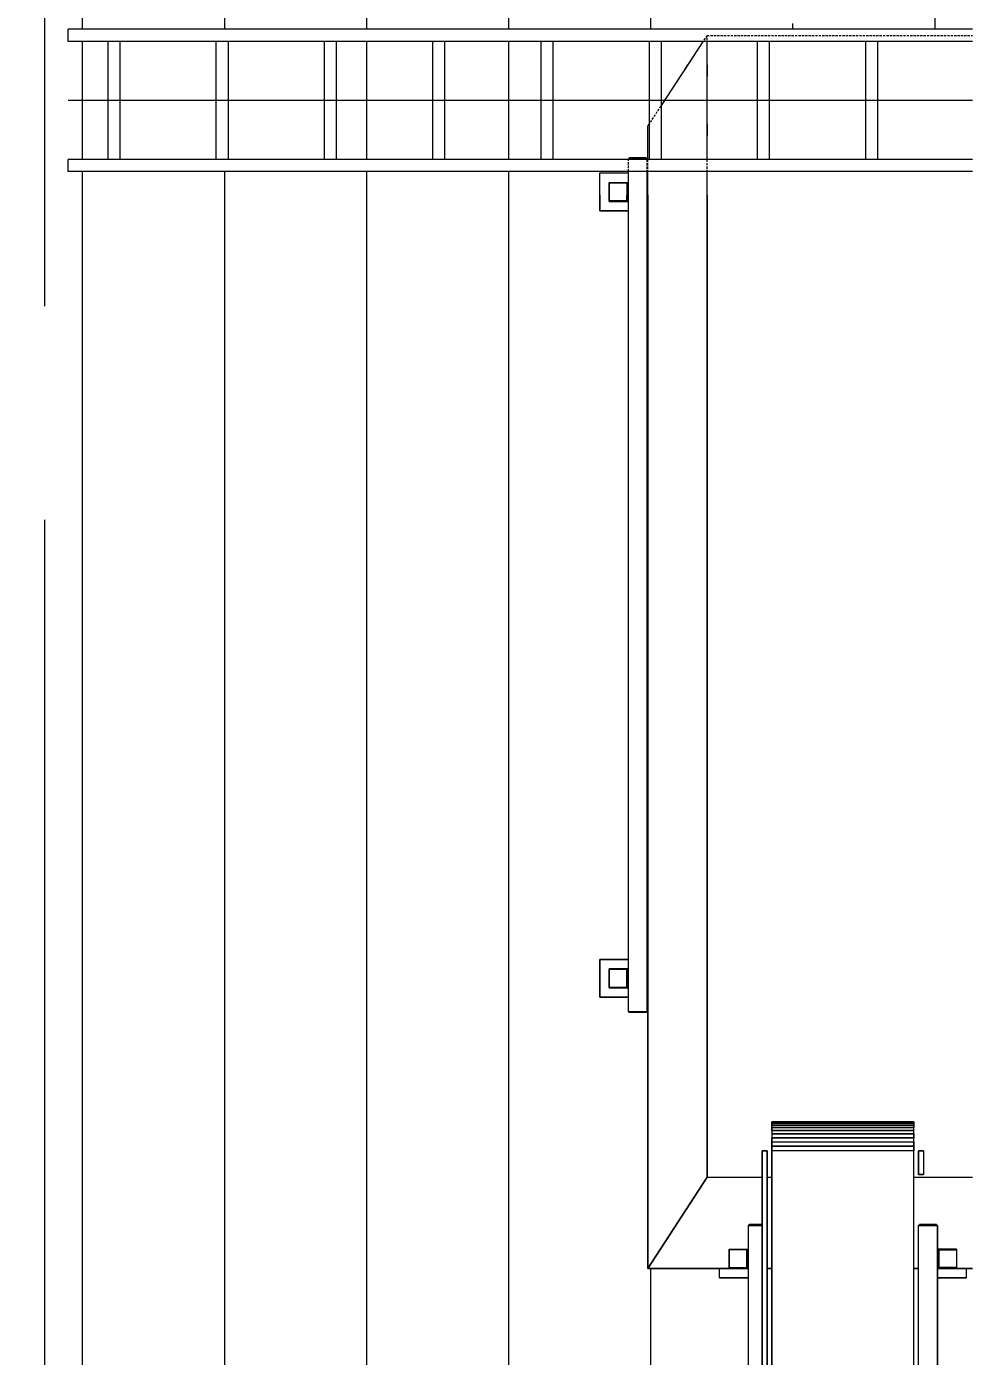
# Model space of a CAD drawing. Header units: centimetres. Extents: x -13617 to -9515, y -261 to 6553.
# Drawn here: x -11175.2 to -10975.5, y 2601.6 to 2882.4 of the extents above; entities that cross this region are included whole.
import ezdxf

# ---------------------------------------------------------------- set-up
doc = ezdxf.new("R2010")
doc.units = ezdxf.units.CM
doc.linetypes.add('Hidden', pattern=[0.714375, 0.47625, -0.238125])
for name, color, linetype, lineweight in [('A-CLNG-PATT', 7, 'Continuous', 9), ('A-DETL-HDLN', 7, 'Hidden', 9), ('E-CABL-TRAY', 7, 'Continuous', 9), ('E-CABL-TRAY-CNTR', 7, 'Continuous', 9), ('E-LITE-EQPM-IDEN', 7, 'Continuous', 18), ('I-WALL', 7, 'Continuous', 9)]:
    doc.layers.add(name, color=color, linetype=linetype, lineweight=lineweight)
doc.layers.add('G-IMPT', color=7, linetype='Continuous', lineweight=9, true_color=0x4c2600)
doc.styles.add('Arial_2', font='arial.ttf', dxfattribs={"width": 0.8, "height": 30})

# ---------------------------------------------------------------- blocks, each defined once
blk = doc.blocks.new('PQ_RVR_ARQ-01_ZZ_ZZ_MO_T_A_rvt-1-Planta patio maniobras')
at = {"layer": 'A-CLNG-PATT', "lineweight": 18, "true_color": 0xd4d4d4}
h = blk.add_hatch(dxfattribs=at)
h.set_pattern_fill('FP_3', color=254, style=0, pattern_type=2)
h.set_pattern_definition([(90, (-11553.432, 3523.523), (-30, 2e-15), [])])
h.paths.add_polyline_path([(-11171.49, 2368.52), (-11022.9, 2369.06), (-11022.9, 2618.22), (-11028.91, 2618.22), (-11028.91, 2620.14), (-11044.09, 2620.14), (-11044.09, 2679.44), (-11044.21, 2679.44), (-11044.21, 2674.44), (-11044.41, 2674.44), (-11044.41, 2674.24), (-11048.02, 2674.24), (-11048.02, 2674.44), (-11048.22, 2674.44), (-11048.26, 2677.44), (-11054.22, 2677.44), (-11054.22, 2685.44), (-11048.22, 2685.44), (-11048.22, 2843.52), (-11054.22, 2843.52), (-11054.22, 2851.52), (-11048.22, 2851.52), (-11048.22, 2851.86), (-11166.49, 2851.86), (-11166.49, 2854.4), (-11158.11, 2854.4), (-11158.11, 2879.32), (-11166.49, 2879.32), (-11166.49, 2881.86), (-10975.53, 2881.86), (-10975.53, 2934.13), (-10979.86, 2934.13), (-10979.86, 2935.99), (-10983.86, 2935.99), (-10983.86, 2883.61), (-10987.86, 2883.61), (-10987.86, 2935.99), (-10988.86, 2935.99), (-10988.86, 2883.01), (-11018.88, 2883.07), (-11018.88, 2935.99), (-11019.88, 2935.99), (-11019.88, 2883.61), (-11023.88, 2883.61), (-11023.88, 2935.99), (-11027.88, 2935.99), (-11027.88, 2934.13), (-11035.89, 2934.13), (-11035.89, 2942.13), (-11033.88, 2942.13), (-11033.88, 2991.16), (-11051.89, 2991.16), (-11051.89, 3031.17), (-11033.88, 3031.17), (-11033.88, 3080.2), (-11035.89, 3080.2), (-11035.89, 3088.2), (-11027.88, 3088.2), (-11027.88, 3086.34), (-11023.88, 3086.34), (-11023.88, 3138.72), (-11019.88, 3138.72), (-11019.88, 3086.34), (-11018.88, 3086.34), (-11018.88, 3139.32), (-10988.86, 3139.26), (-10988.86, 3086.34), (-10987.86, 3086.34), (-10987.86, 3138.72), (-10983.86, 3138.72), (-10983.86, 3086.34), (-10979.86, 3086.34), (-10979.86, 3088.2), (-10975.53, 3088.2), (-10975.53, 3728.02), (-10979.33, 3728.02), (-10979.33, 3805.3), (-10975.53, 3805.3), (-10975.53, 4597.73), (-10976.98, 4599.85), (-10978.69, 4604.35), (-10979.28, 4609.14), (-10978.69, 4613.93), (-10976.98, 4618.43), (-10975.53, 4620.55), (-10975.53, 4830.32), (-11171.49, 4829.58), (-11171.49, 2565.92), (-11037.55, 2565.92), (-11037.55, 2515.9), (-11171.49, 2515.9), (-11171.49, 2399.56)])
h.paths.add_polyline_path([(-11018.9, 2369.07), (-11017.9, 2369.08), (-11017.9, 2620.14), (-11018.9, 2620.14), (-11018.9, 2423.81)])
h.paths.add_polyline_path([(-10987.89, 2369.19), (-10986.89, 2369.19), (-10986.89, 2620.14), (-10987.89, 2620.14), (-10987.89, 2423.81)])
h.paths.add_polyline_path([(-10982.89, 2369.21), (-10975.53, 2369.23), (-10975.53, 2620.14), (-10976.88, 2620.14), (-10976.88, 2618.22), (-10982.89, 2618.22), (-10982.89, 2423.81)])
h.paths.add_polyline_path([(-11044.21, 2683.44), (-11044.09, 2683.44), (-11044.09, 2845.52), (-11044.21, 2845.52), (-11044.21, 2699.86)])
h.paths.add_polyline_path([(-11044.21, 2849.52), (-11044.09, 2849.52), (-11044.09, 2851.86), (-11044.21, 2851.86)])
h.paths.add_polyline_path([(-11132.71, 2854.4), (-11112.39, 2854.4), (-11112.39, 2879.32), (-11132.71, 2879.32)])
h.paths.add_polyline_path([(-11135.25, 2854.4), (-11135.25, 2879.32), (-11155.57, 2879.32), (-11155.57, 2854.4)])
h.paths.add_polyline_path([(-11044.09, 2854.4), (-11044.09, 2861.45), (-11043.81, 2861.87), (-11043.81, 2879.32), (-11064.13, 2879.32), (-11064.13, 2854.4), (-11048.22, 2854.4), (-11048.2, 2854.52), (-11048.02, 2854.52), (-11048.02, 2854.72), (-11044.41, 2854.72), (-11044.41, 2854.52), (-11044.21, 2854.52), (-11044.21, 2854.4)])
h.paths.add_polyline_path([(-11109.85, 2854.4), (-11089.53, 2854.4), (-11089.53, 2879.32), (-11109.85, 2879.32), (-11109.85, 2854.52)])
h.paths.add_polyline_path([(-11066.67, 2854.4), (-11066.67, 2879.32), (-11086.99, 2879.32), (-11086.99, 2854.4)])
h.paths.add_polyline_path([(-11041.27, 2865.75), (-11032.38, 2879.32), (-11041.27, 2879.32), (-11041.27, 2866.69)])
h.paths.add_polyline_path([(-10988.86, 2940.13), (-10987.86, 2940.13), (-10987.86, 3082.2), (-10988.86, 3082.2), (-10988.86, 2950.1)])
h.paths.add_polyline_path([(-10979.86, 2940.13), (-10979.86, 2942.13), (-10977.86, 2942.13), (-10977.86, 3080.2), (-10979.86, 3080.2), (-10979.86, 3082.2), (-10983.86, 3082.2), (-10983.86, 2940.13)])
h.paths.add_polyline_path([(-11019.88, 2940.13), (-11018.88, 2940.13), (-11018.88, 3082.2), (-11019.88, 3082.2), (-11019.88, 2950.1)])
h.paths.add_polyline_path([(-11023.88, 2940.13), (-11023.88, 3082.2), (-11027.88, 3082.12), (-11027.88, 3080.2), (-11029.88, 3080.2), (-11029.88, 3025.67), (-11027.76, 3025.67), (-11027.76, 2996.66), (-11029.88, 2996.66), (-11029.81, 2942.13), (-11027.88, 2942.13), (-11027.88, 2940.13)])
h.paths.add_polyline_path([(-11054.89, 2991.16), (-11054.89, 3031.17), (-11052.89, 3031.17), (-11052.89, 2991.16)])
h.paths.add_polyline_path([(-11074.22, 3129.45), (-11078.9, 3130.6), (-11083.17, 3132.84), (-11086.78, 3136.04), (-11089.52, 3140.01), (-11091.23, 3144.51), (-11091.81, 3149.3), (-11091.23, 3154.09), (-11089.52, 3158.59), (-11086.78, 3162.56), (-11083.17, 3165.76), (-11078.9, 3168), (-11074.22, 3169.15), (-11069.4, 3169.15), (-11064.72, 3168), (-11060.45, 3165.76), (-11056.84, 3162.56), (-11054.1, 3158.59), (-11052.39, 3154.09), (-11051.81, 3149.3), (-11052.39, 3144.51), (-11054.1, 3140.01), (-11056.84, 3136.04), (-11060.45, 3132.84), (-11064.72, 3130.6), (-11069.4, 3129.45), (-11073.35, 3129.45)])
h.paths.add_polyline_path([(-10989.99, 3141.05), (-11020, 3141.12), (-11020, 3151.33), (-11021, 3151.33), (-11021, 3146.5), (-11022, 3146.5), (-11022, 3146.68), (-11024.8, 3146.68), (-11024.8, 3146.86), (-11025, 3146.86), (-11025, 3149.55), (-11031.01, 3149.55), (-11031.01, 3156.7), (-11025, 3156.7), (-11025, 3410.27), (-11031.01, 3410.27), (-11031.01, 3417.42), (-11025, 3417.42), (-11025, 3617.66), (-11031.01, 3617.66), (-11031.01, 3624.81), (-11025, 3624.81), (-11025, 3825.05), (-11031.01, 3825.05), (-11031.01, 3832.2), (-11025, 3832.2), (-11025, 3834.89), (-11024.8, 3834.89), (-11024.8, 3835.07), (-11022, 3835.07), (-11022, 3835.96), (-11021, 3835.96), (-11020.95, 3830.42), (-11020, 3830.42), (-11020, 3840.73), (-10989.99, 3840.67), (-10989.88, 3837.69), (-10989.29, 3837.8), (-10988.14, 3837.7), (-10987.07, 3837.22), (-10986.23, 3836.43), (-10985.75, 3835.45), (-10985.67, 3835.07), (-10985.19, 3835.07), (-10985.19, 3834.89), (-10984.99, 3834.89), (-10984.88, 3832.2), (-10978.98, 3832.2), (-10978.98, 3825.05), (-10984.99, 3825.05), (-10984.88, 3624.81), (-10978.98, 3624.81), (-10978.98, 3617.66), (-10984.99, 3617.66), (-10984.99, 3417.42), (-10978.98, 3417.42), (-10978.98, 3410.27), (-10984.99, 3410.27), (-10984.99, 3156.7), (-10978.98, 3156.7), (-10978.98, 3149.55), (-10984.99, 3149.55), (-10984.99, 3146.86), (-10985.19, 3146.86), (-10985.19, 3146.68), (-10987.99, 3146.68), (-10987.99, 3146.5), (-10988.99, 3146.53), (-10988.99, 3151.33), (-10989.99, 3151.33), (-10989.99, 3141.12)])
h.paths.add_polyline_path([(-10988.99, 3154.91), (-10988.99, 3250.35), (-10989.39, 3249.72), (-10989.99, 3248.46), (-10989.99, 3154.91)])
h.paths.add_polyline_path([(-11021, 3154.91), (-11020, 3154.91), (-11020, 3412.19), (-11021, 3412.19), (-11021, 3166.98)])
h.paths.add_polyline_path([(-10989.99, 3258.25), (-10988.99, 3258.75), (-10988.99, 3412.19), (-10989.99, 3412.19), (-10989.99, 3258.25)])
h.paths.add_polyline_path([(-11020, 3415.5), (-11020, 3619.58), (-11021, 3619.58), (-11020.95, 3415.5)])
h.paths.add_polyline_path([(-10988.99, 3415.5), (-10989.02, 3521.21), (-10989.39, 3520.64), (-10989.99, 3519.38), (-10989.99, 3415.5)])
h.paths.add_polyline_path([(-10989.99, 3529.17), (-10988.99, 3529.67), (-10988.99, 3619.58), (-10989.99, 3619.58), (-10989.99, 3529.17)])
h.paths.add_polyline_path([(-11021, 3622.89), (-11020, 3622.89), (-11020, 3816.72), (-11021, 3815.93), (-11021, 3623.02)])
h.paths.add_polyline_path([(-10989.99, 3622.89), (-10988.99, 3622.89), (-10988.99, 3826.84), (-10989.99, 3826.84), (-10989.99, 3623.02)])
h.paths.add_polyline_path([(-11069.83, 3781.95), (-11074.65, 3781.95), (-11079.34, 3783.11), (-11083.6, 3785.35), (-11087.21, 3788.54), (-11089.95, 3792.51), (-11091.66, 3797.02), (-11092.24, 3801.81), (-11091.66, 3806.59), (-11089.95, 3811.1), (-11087.21, 3815.07), (-11083.6, 3818.27), (-11079.34, 3820.51), (-11074.65, 3821.66), (-11069.83, 3821.66), (-11065.15, 3820.51), (-11060.88, 3818.27), (-11057.27, 3815.07), (-11054.53, 3811.1), (-11052.82, 3806.59), (-11052.24, 3801.81), (-11052.82, 3797.02), (-11054.53, 3792.51), (-11057.27, 3788.54), (-11060.88, 3785.35), (-11065.15, 3783.11), (-11066.37, 3782.81)])
h.paths.add_polyline_path([(-11021, 3816.89), (-11020, 3817.69), (-11020, 3826.84), (-11021, 3826.84), (-11021, 3817.62)])
h.paths.add_polyline_path([(-10988.99, 3830.42), (-10988.99, 3832.37), (-10989.99, 3832.31), (-10989.99, 3830.42)])
at = {"layer": 'I-WALL', "color": 253, "true_color": 0xaaaaaa}
blk.add_line((-11171.49, 4856.74), (-11171.49, 2584.66), dxfattribs=at)
blk = doc.blocks.new('EQ-01-008 - EQ-01-008_dwg_Agrupar_467-1519584-Planta patio maniobras')
at = {"layer": 'A-DETL-HDLN'}
for p, q in [((553.17, 52), (555.09, 52)), ((555.09, 46), (555.09, 52)), ((549.09, 50), (553.09, 50)), ((549.09, 50), (549.09, 46)), ((549.24, 46.29), (549.24, 49.99)), ((549.24, 49.99), (552.94, 49.99)), ((552.94, 46.29), (552.94, 49.99)), ((553.09, 50), (553.09, 46)), ((543.89, 45.8), (544.09, 45.8)), ((543.89, 45.8), (543.89, 42.2)), ((930.6, 46), (544.09, 46)), ((544.09, 46), (544.09, 42)), ((549.24, 46.15), (549.24, 46.29)), ((549.24, 46.29), (552.94, 46.29)), ((552.94, 46.15), (549.24, 46.15)), ((552.94, 46.15), (549.24, 46.15)), ((552.94, 46.15), (552.94, 46.29)), ((544.09, 42.2), (543.89, 42.2)), ((578.3, 42), (544.09, 42)), ((543.89, 9), (543.89, 6.2)), ((544.09, 6), (544.09, 9)), ((544.09, 6.2), (543.89, 6.2)), ((544.09, 6), (930.6, 6)), ((549.09, 2), (549.09, 6)), ((549.24, 5.71), (549.24, 5.85)), ((549.24, 5.85), (552.94, 5.85)), ((549.24, 5.85), (552.94, 5.85)), ((549.24, 5.71), (549.24, 2.01)), ((549.24, 5.71), (552.94, 5.71)), ((552.94, 5.71), (552.94, 5.85)), ((552.94, 2.01), (552.94, 5.71)), ((553.09, 6), (553.09, 2)), ((555.09, 0), (555.09, 6)), ((553.09, 2), (549.09, 2)), ((549.24, 2.01), (552.94, 2.01)), ((555.09, 0), (553.17, 0))]:
    blk.add_line(p, q, dxfattribs=at)
at = {"layer": 'G-IMPT', "color": 251, "true_color": 0x666666}
for p, q in [((553.17, 52), (555.09, 52)), ((555.09, 46), (555.09, 52)), ((549.09, 50), (553.09, 50)), ((549.09, 50), (549.09, 46)), ((549.24, 46.29), (549.24, 49.99)), ((549.24, 49.99), (552.94, 49.99)), ((552.94, 46.29), (552.94, 49.99)), ((553.09, 50), (553.09, 46)), ((543.89, 45.8), (544.09, 45.8)), ((543.89, 45.8), (543.89, 42.2)), ((930.6, 46), (544.09, 46)), ((544.09, 46), (544.09, 42)), ((549.24, 46.15), (549.24, 46.29)), ((549.24, 46.29), (552.94, 46.29)), ((552.94, 46.15), (549.24, 46.15)), ((552.94, 46.15), (549.24, 46.15)), ((552.94, 46.15), (552.94, 46.29)), ((544.09, 42.2), (543.89, 42.2)), ((578.3, 42), (544.09, 42)), ((543.89, 9), (543.89, 6.2)), ((544.09, 6), (544.09, 9)), ((544.09, 6.2), (543.89, 6.2)), ((544.09, 6), (930.6, 6)), ((549.09, 2), (549.09, 6)), ((549.24, 5.71), (549.24, 5.85)), ((549.24, 5.85), (552.94, 5.85)), ((549.24, 5.85), (552.94, 5.85)), ((549.24, 5.71), (549.24, 2.01)), ((549.24, 5.71), (552.94, 5.71)), ((552.94, 5.71), (552.94, 5.85)), ((552.94, 2.01), (552.94, 5.71)), ((553.09, 6), (553.09, 2)), ((555.09, 0), (555.09, 6)), ((553.09, 2), (549.09, 2)), ((549.24, 2.01), (552.94, 2.01)), ((555.09, 0), (553.17, 0))]:
    blk.add_line(p, q, dxfattribs=at)
at = {"layer": 'G-IMPT'}
for p, q in [((553.17, 52), (555.09, 52)), ((555.09, 52), (555.09, 46)), ((549.09, 46), (549.09, 50)), ((549.09, 50), (553.09, 50)), ((549.24, 46.29), (549.24, 49.99)), ((552.94, 46.29), (552.94, 49.99)), ((553.09, 46), (553.09, 50)), ((544.09, 45.8), (543.89, 45.8)), ((543.89, 42.2), (543.89, 45.8)), ((544.09, 46), (930.6, 46)), ((544.09, 46), (930.6, 46)), ((552.94, 46.29), (549.24, 46.29)), ((549.24, 46.15), (549.24, 46.29)), ((549.24, 46.15), (552.94, 46.15)), ((543.89, 42.2), (544.09, 42.2)), ((578.3, 42), (544.09, 42)), ((543.89, 6.2), (543.89, 9)), ((544.09, 9), (544.09, 6)), ((543.89, 6.2), (544.09, 6.2)), ((544.09, 6), (930.6, 6)), ((549.09, 2), (549.09, 6)), ((549.09, 2), (549.09, 6)), ((549.24, 5.85), (549.24, 5.71)), ((552.94, 5.85), (549.24, 5.85)), ((549.24, 5.85), (552.94, 5.85)), ((549.24, 5.71), (549.24, 2.01)), ((549.24, 5.71), (552.94, 5.71)), ((552.94, 5.71), (552.94, 5.85)), ((552.94, 2.01), (552.94, 5.71)), ((553.09, 2), (553.09, 6)), ((555.09, 0), (555.09, 6)), ((552.94, 2.01), (549.24, 2.01)), ((555.09, 0), (553.17, 0))]:
    blk.add_line(p, q, dxfattribs=at)
at = {"layer": 'G-IMPT', "flags": 128}
for points in [[(553.17, 52), (555.09, 52), (555.09, 46)], [(549.09, 46), (549.09, 50), (553.09, 50), (553.09, 46)], [(549.24, 49.99), (552.94, 49.99), (552.94, 46.29)], [(549.24, 46.29), (549.24, 49.99), (552.94, 49.99)], [(544.09, 45.8), (543.89, 45.8), (543.89, 42.2), (544.09, 42.2)], [(578.3, 42), (544.09, 42), (544.09, 46), (544.09, 42)], [(552.94, 46.15), (549.24, 46.15), (549.24, 46.29), (552.94, 46.29), (552.94, 46.15), (549.24, 46.15)], [(549.24, 46.15), (552.94, 46.15), (552.94, 46.29)], [(543.89, 9), (543.89, 6.2), (544.09, 6.2)], [(544.09, 9), (544.09, 6), (930.6, 6)], [(553.09, 6), (553.09, 2), (549.09, 2), (553.09, 2)], [(552.94, 5.85), (549.24, 5.85), (549.24, 5.71)], [(552.94, 5.71), (552.94, 5.85), (549.24, 5.85)], [(555.09, 6), (555.09, 0), (553.17, 0)]]:
    blk.add_lwpolyline(points, dxfattribs=at)
blk.add_lwpolyline([(549.24, 5.71), (549.24, 2.01), (552.94, 2.01), (552.94, 5.71)], close=True, dxfattribs=at)
blk = doc.blocks.new('EQ-01-008 - EQ-01-008_dwg_Agrupar_366-1519585-Planta patio maniobras')
at = {"layer": 'A-DETL-HDLN'}
for p, q in [((528.3, 42), (528.3, 43)), ((528.3, 43), (533.3, 43)), ((533.3, 42), (533.3, 43)), ((522.28, 41), (522.2, 41)), ((522.28, 41), (522.2, 41)), ((522.2, 41), (522.2, 11)), ((522.28, 41), (522.5, 41)), ((522.28, 41), (522.28, 11)), ((522.5, 41), (522.86, 41)), ((522.5, 11), (522.5, 41)), ((522.86, 41), (523.36, 41)), ((522.86, 41), (522.86, 11)), ((523.99, 41), (523.36, 41)), ((523.36, 11), (523.36, 41)), ((524.71, 41), (523.99, 41)), ((523.99, 11), (523.99, 41)), ((524.71, 41), (525.53, 41)), ((524.71, 41), (524.71, 11)), ((526.41, 41), (525.53, 41)), ((525.53, 41), (525.53, 11)), ((527.35, 41), (526.41, 41)), ((526.41, 11), (526.41, 41)), ((527.35, 41), (528.3, 41)), ((527.35, 41), (527.35, 11)), ((528.3, 42), (533.3, 42)), ((925.1, 41), (528.3, 41)), ((528.3, 41), (528.3, 11)), ((522.28, 11), (522.2, 11)), ((522.28, 11), (522.2, 11)), ((522.5, 11), (522.28, 11)), ((522.5, 11), (522.86, 11)), ((523.36, 11), (522.86, 11)), ((523.99, 11), (523.36, 11)), ((523.99, 11), (524.71, 11)), ((524.71, 11), (525.53, 11)), ((526.41, 11), (525.53, 11)), ((526.41, 11), (527.35, 11)), ((527.35, 11), (528.3, 11)), ((925.1, 11), (528.3, 11)), ((597.3, 10), (528.3, 10)), ((528.3, 10), (528.3, 9)), ((597.3, 9), (528.3, 9))]:
    blk.add_line(p, q, dxfattribs=at)
at = {"layer": 'G-IMPT'}
for p, q in [((528.3, 42), (528.3, 43)), ((528.3, 43), (533.3, 43)), ((528.3, 43), (528.3, 42)), ((533.3, 42), (533.3, 43)), ((522.2, 11), (522.2, 41)), ((522.86, 41), (522.5, 41)), ((522.5, 11), (522.5, 41)), ((522.5, 41), (522.86, 41)), ((523.36, 41), (522.86, 41)), ((522.86, 41), (522.86, 11)), ((523.99, 41), (523.36, 41)), ((524.71, 41), (523.99, 41)), ((524.71, 41), (523.99, 41)), ((523.99, 11), (523.99, 41)), ((525.53, 41), (524.71, 41)), ((525.53, 41), (524.71, 41)), ((524.71, 11), (524.71, 41)), ((526.41, 41), (525.53, 41)), ((526.41, 41), (525.53, 41)), ((525.53, 11), (525.53, 41)), ((527.35, 41), (526.41, 41)), ((527.35, 41), (527.35, 11)), ((528.3, 42), (533.3, 42)), ((533.3, 42), (528.3, 42)), ((528.3, 41), (528.3, 11)), ((925.1, 41), (528.3, 41)), ((522.86, 11), (522.5, 11)), ((522.5, 11), (522.86, 11)), ((522.86, 11), (523.36, 11)), ((523.36, 11), (523.99, 11)), ((523.99, 11), (524.71, 11)), ((524.71, 11), (525.53, 11)), ((525.53, 11), (526.41, 11)), ((526.41, 11), (527.35, 11)), ((528.3, 11), (925.1, 11)), ((597.3, 10), (528.3, 10)), ((528.3, 10), (528.3, 9)), ((528.3, 9), (528.3, 10)), ((597.3, 10), (528.3, 10)), ((597.3, 9), (528.3, 9)), ((528.3, 9), (597.3, 9))]:
    blk.add_line(p, q, dxfattribs=at)
at = {"layer": 'G-IMPT', "color": 254, "true_color": 0xcccccc}
for p, q in [((522.28, 41), (522.2, 41)), ((522.28, 41), (522.2, 41)), ((522.2, 41), (522.2, 11)), ((522.28, 41), (522.5, 41)), ((522.28, 41), (522.28, 11)), ((522.5, 41), (522.86, 41)), ((522.5, 11), (522.5, 41)), ((522.86, 41), (523.36, 41)), ((522.86, 41), (522.86, 11)), ((523.99, 41), (523.36, 41)), ((523.36, 11), (523.36, 41)), ((524.71, 41), (523.99, 41)), ((523.99, 11), (523.99, 41)), ((524.71, 41), (525.53, 41)), ((524.71, 41), (524.71, 11)), ((526.41, 41), (525.53, 41)), ((525.53, 41), (525.53, 11)), ((527.35, 41), (526.41, 41)), ((526.41, 11), (526.41, 41)), ((527.35, 41), (528.3, 41)), ((527.35, 41), (527.35, 11)), ((925.1, 41), (528.3, 41)), ((528.3, 41), (528.3, 11)), ((522.28, 11), (522.2, 11)), ((522.28, 11), (522.2, 11)), ((522.5, 11), (522.28, 11)), ((522.5, 11), (522.86, 11)), ((523.36, 11), (522.86, 11)), ((523.99, 11), (523.36, 11)), ((523.99, 11), (524.71, 11)), ((524.71, 11), (525.53, 11)), ((526.41, 11), (525.53, 11)), ((526.41, 11), (527.35, 11)), ((527.35, 11), (528.3, 11)), ((925.1, 11), (528.3, 11))]:
    blk.add_line(p, q, dxfattribs=at)
at = {"layer": 'G-IMPT', "flags": 128}
for points in [[(533.3, 43), (533.3, 42), (528.3, 42), (528.3, 43)], [(522.5, 41), (522.5, 11), (522.28, 11), (522.28, 41)], [(527.35, 41), (528.3, 41), (528.3, 11), (527.35, 11)]]:
    blk.add_lwpolyline(points, close=True, dxfattribs=at)
for points in [[(528.3, 43), (533.3, 43), (533.3, 42)], [(522.5, 41), (522.28, 41), (522.2, 41)], [(522.2, 11), (522.28, 11), (522.2, 11), (522.2, 41), (522.28, 41), (522.28, 11), (522.5, 11)], [(523.36, 11), (522.86, 11), (522.86, 41), (523.36, 41)], [(523.99, 41), (523.36, 41), (523.36, 11)], [(523.36, 41), (523.36, 11), (523.99, 11)], [(523.99, 41), (523.99, 11), (524.71, 11)], [(524.71, 41), (524.71, 11), (525.53, 11)], [(525.53, 41), (525.53, 11), (526.41, 11)], [(526.41, 11), (526.41, 41), (527.35, 41)], [(527.35, 11), (526.41, 11), (526.41, 41)], [(925.1, 41), (528.3, 41), (527.35, 41)], [(527.35, 11), (528.3, 11), (925.1, 11), (926.05, 11)], [(528.3, 10), (597.3, 10), (597.3, 9), (597.3, 10)], [(597.3, 9), (528.3, 9), (528.3, 10)]]:
    blk.add_lwpolyline(points, dxfattribs=at)
blk = doc.blocks.new('EQ-01-008 - EQ-01-008_dwg_Agrupar_411-1519586-Planta patio maniobras')
at = {"layer": 'A-DETL-HDLN'}
for p, q in [((318.69, -15.5), (318.89, -15.5)), ((318.69, -15.5), (318.69, -19.1)), ((318.89, -19.3), (318.89, -15.3)), ((498.9, -15.3), (318.89, -15.3)), ((323.89, -15.18), (323.89, -15.3)), ((327.89, -15.18), (327.89, -15.3)), ((489.9, -15.3), (489.9, -15.18)), ((493.9, -15.18), (493.9, -15.3)), ((498.9, -19.3), (498.9, -15.3)), ((499.1, -15.5), (498.9, -15.5)), ((499.1, -15.5), (499.1, -19.1)), ((318.89, -19.1), (318.69, -19.1)), ((318.89, -19.3), (498.9, -19.3)), ((321.89, -25.3), (321.89, -19.3)), ((323.89, -23.3), (323.89, -19.3)), ((324.04, -19.59), (324.04, -19.45)), ((324.04, -19.45), (327.74, -19.45)), ((324.04, -19.45), (327.74, -19.45)), ((324.04, -19.59), (324.04, -23.29)), ((324.04, -19.59), (327.74, -19.59)), ((327.74, -19.59), (327.74, -19.45)), ((327.74, -23.29), (327.74, -19.59)), ((327.89, -19.3), (327.89, -23.3)), ((329.89, -25.3), (329.89, -19.3)), ((487.9, -25.3), (487.9, -19.3)), ((489.9, -23.3), (489.9, -19.3)), ((490.05, -19.59), (490.05, -19.45)), ((490.05, -19.45), (493.75, -19.45)), ((490.05, -19.45), (493.75, -19.45)), ((490.05, -19.59), (490.05, -23.29)), ((490.05, -19.59), (493.75, -19.59)), ((493.75, -19.59), (493.75, -19.45)), ((493.75, -23.29), (493.75, -19.59)), ((493.9, -23.3), (493.9, -19.3)), ((495.9, -25.3), (495.9, -19.3)), ((499.1, -19.1), (498.9, -19.1)), ((327.89, -23.3), (323.89, -23.3)), ((324.04, -23.29), (327.74, -23.29)), ((489.9, -23.3), (493.9, -23.3)), ((490.05, -23.29), (493.75, -23.29)), ((329.89, -25.3), (321.89, -25.3)), ((495.9, -25.3), (487.9, -25.3))]:
    blk.add_line(p, q, dxfattribs=at)
at = {"layer": 'G-IMPT', "color": 251, "true_color": 0x666666}
for p, q in [((318.69, -15.5), (318.89, -15.5)), ((318.69, -15.5), (318.69, -19.1)), ((318.89, -19.3), (318.89, -15.3)), ((319.01, -15.3), (318.89, -15.3)), ((498.9, -15.3), (321.55, -15.3)), ((323.89, -15.18), (323.89, -15.3)), ((327.89, -15.18), (327.89, -15.3)), ((489.9, -15.3), (489.9, -15.18)), ((493.9, -15.18), (493.9, -15.3)), ((498.9, -19.3), (498.9, -15.3)), ((499.1, -15.5), (498.9, -15.5)), ((499.1, -15.5), (499.1, -19.1)), ((318.89, -19.1), (318.69, -19.1)), ((318.89, -19.3), (319.01, -19.3)), ((321.55, -19.3), (498.9, -19.3)), ((321.89, -25.3), (321.89, -19.3)), ((323.89, -23.3), (323.89, -19.3)), ((324.04, -19.59), (324.04, -19.45)), ((324.04, -19.45), (327.74, -19.45)), ((324.04, -19.45), (327.74, -19.45)), ((324.04, -19.59), (324.04, -23.29)), ((324.04, -19.59), (327.74, -19.59)), ((327.74, -19.59), (327.74, -19.45)), ((327.74, -23.29), (327.74, -19.59)), ((327.89, -19.3), (327.89, -23.3)), ((329.89, -25.3), (329.89, -19.3)), ((487.9, -25.3), (487.9, -19.3)), ((489.9, -23.3), (489.9, -19.3)), ((490.05, -19.59), (490.05, -19.45)), ((490.05, -19.45), (493.75, -19.45)), ((490.05, -19.45), (493.75, -19.45)), ((490.05, -19.59), (490.05, -23.29)), ((490.05, -19.59), (493.75, -19.59)), ((493.75, -19.59), (493.75, -19.45)), ((493.75, -23.29), (493.75, -19.59)), ((493.9, -23.3), (493.9, -19.3)), ((495.9, -25.3), (495.9, -19.3)), ((499.1, -19.1), (498.9, -19.1)), ((327.89, -23.3), (323.89, -23.3)), ((324.04, -23.29), (327.74, -23.29)), ((489.9, -23.3), (493.9, -23.3)), ((490.05, -23.29), (493.75, -23.29)), ((329.89, -25.3), (321.89, -25.3)), ((495.9, -25.3), (487.9, -25.3))]:
    blk.add_line(p, q, dxfattribs=at)
at = {"layer": 'G-IMPT'}
for p, q in [((498.9, -15.3), (326.55, -15.3)), ((327.89, -15.18), (327.89, -15.3)), ((327.89, -15.18), (327.89, -15.3)), ((489.9, -15.18), (489.9, -15.3)), ((489.9, -15.3), (489.9, -15.18)), ((493.9, -15.3), (493.9, -15.18)), ((493.9, -15.18), (493.9, -15.3)), ((498.9, -19.3), (498.9, -15.3)), ((499.1, -15.5), (498.9, -15.5)), ((499.1, -15.5), (499.1, -19.1)), ((326.55, -19.3), (498.9, -19.3)), ((326.55, -19.3), (498.9, -19.3)), ((327.74, -19.45), (326.55, -19.45)), ((327.74, -19.45), (326.55, -19.45)), ((326.55, -19.45), (327.74, -19.45)), ((327.74, -19.59), (326.55, -19.59)), ((327.74, -19.59), (327.74, -19.45)), ((327.74, -23.29), (327.74, -19.59)), ((327.89, -19.3), (327.89, -23.3)), ((329.89, -19.3), (329.89, -25.3)), ((487.9, -19.3), (487.9, -25.3)), ((489.9, -19.3), (489.9, -23.3)), ((489.9, -19.3), (489.9, -23.3)), ((493.75, -19.45), (490.05, -19.45)), ((490.05, -19.59), (490.05, -23.29)), ((493.75, -19.59), (490.05, -19.59)), ((493.75, -19.59), (493.75, -19.45)), ((493.75, -23.29), (493.75, -19.59)), ((493.9, -23.3), (493.9, -19.3)), ((495.9, -25.3), (495.9, -19.3)), ((498.9, -19.1), (499.1, -19.1)), ((326.55, -23.29), (327.74, -23.29)), ((327.89, -23.3), (326.55, -23.3)), ((490.05, -23.29), (493.75, -23.29)), ((326.55, -25.3), (329.89, -25.3)), ((487.9, -25.3), (495.9, -25.3))]:
    blk.add_line(p, q, dxfattribs=at)
at = {"layer": 'G-IMPT', "flags": 128}
for points in [[(498.9, -19.3), (498.9, -15.3), (326.55, -15.3)], [(498.9, -15.5), (499.1, -15.5), (499.1, -19.1), (498.9, -19.1)], [(326.55, -23.3), (327.89, -23.3), (327.89, -19.3)], [(326.55, -25.3), (329.89, -25.3), (329.89, -19.3)], [(326.55, -19.59), (327.74, -19.59), (327.74, -19.45), (326.55, -19.45)], [(326.55, -23.29), (327.74, -23.29), (327.74, -19.59)], [(495.9, -19.3), (495.9, -25.3), (487.9, -25.3), (487.9, -19.3)], [(493.9, -23.3), (489.9, -23.3), (493.9, -23.3), (493.9, -19.3)], [(493.75, -19.45), (490.05, -19.45), (490.05, -19.59)], [(490.05, -19.45), (490.05, -19.59), (493.75, -19.59), (493.75, -19.45), (490.05, -19.45), (493.75, -19.45)], [(490.05, -19.59), (490.05, -23.29), (493.75, -23.29), (493.75, -19.59)]]:
    blk.add_lwpolyline(points, dxfattribs=at)
blk = doc.blocks.new('EQ-01-008 - EQ-01-008_dwg_Agrupar_471-1519587-Planta patio maniobras')
at = {"layer": 'A-DETL-HDLN'}
for p, q in [((292.87, -2.66), (292.87, 53.36)), ((533.88, 41), (533.88, 53.36)), ((553.17, 53.36), (553.17, 46)), ((553.17, 53.36), (553.17, 46)), ((553.17, 42), (553.17, 41)), ((553.17, 42), (553.17, 41)), ((533.88, 10), (533.88, 11)), ((533.88, -2.66), (533.88, 9)), ((553.17, 11), (553.17, 10)), ((553.17, 11), (553.17, 10)), ((553.17, 6), (553.17, -15.18)), ((553.17, 6), (553.17, -15.18)), ((292.87, -2.66), (311.97, -15.18)), ((292.87, -2.66), (311.97, -15.18)), ((533.88, -2.66), (292.87, -2.66)), ((533.88, -2.66), (553.17, -15.18)), ((553.17, -15.18), (311.97, -15.18)), ((553.17, -15.18), (311.97, -15.18))]:
    blk.add_line(p, q, dxfattribs=at)
at = {"layer": 'G-IMPT', "color": 136, "true_color": 0x007f7f}
for p, q in [((533.88, 41), (533.88, 53.36)), ((533.88, 41), (533.88, 53.36)), ((533.88, 41), (533.88, 53.36)), ((553.17, 53.36), (553.17, 46)), ((553.17, 53.36), (553.17, 46)), ((553.17, 53.36), (553.17, 46)), ((553.17, 46), (553.17, 53.36)), ((553.17, 53.36), (553.17, 46)), ((553.17, 42), (553.17, 41)), ((553.17, 42), (553.17, 41)), ((553.17, 42), (553.17, 41)), ((553.17, 41), (553.17, 42)), ((553.17, 42), (553.17, 41)), ((533.88, 10), (533.88, 11)), ((533.88, 10), (533.88, 11)), ((533.88, 10), (533.88, 11)), ((533.88, -2.66), (533.88, 9)), ((533.88, -2.66), (533.88, 9)), ((553.17, 11), (553.17, 10)), ((553.17, 11), (553.17, 10)), ((553.17, 11), (553.17, 10)), ((553.17, 10), (553.17, 11)), ((553.17, 11), (553.17, 10)), ((553.17, 6), (553.17, -15.18)), ((553.17, 6), (553.17, -15.18)), ((553.17, -15.18), (553.17, 6)), ((553.17, 6), (553.17, -15.18)), ((319.01, -2.66), (294.1, -2.66)), ((301.56, -2.66), (299.1, -2.66)), ((299.1, -2.66), (301.56, -2.66)), ((314.02, -2.66), (311.56, -2.66)), ((311.56, -2.66), (314.02, -2.66)), ((533.88, -2.66), (321.55, -2.66)), ((326.55, -2.66), (533.88, -2.66)), ((533.88, -2.66), (553.17, -15.18)), ((294.1, -3.47), (307.67, -12.36)), ((294.1, -3.47), (307.67, -12.36)), ((299.1, -6.74), (300.05, -7.36)), ((300.05, -7.36), (299.1, -6.74)), ((299.1, -6.74), (300.05, -7.36)), ((311.55, -14.9), (311.97, -15.18)), ((311.55, -14.9), (311.97, -15.18)), ((319.01, -15.18), (311.97, -15.18)), ((319.01, -15.18), (311.97, -15.18)), ((553.17, -15.18), (321.55, -15.18)), ((553.17, -15.18), (321.55, -15.18)), ((326.55, -15.18), (553.17, -15.18)), ((553.17, -15.18), (326.55, -15.18))]:
    blk.add_line(p, q, dxfattribs=at)
at = {"layer": 'G-IMPT', "color": 136, "true_color": 0x007f7f, "flags": 128}
for points in [[(326.55, -15.18), (553.17, -15.18), (533.88, -2.66), (533.88, 9)], [(553.17, 6), (553.17, -15.18), (533.88, -2.66), (326.55, -2.66)]]:
    blk.add_lwpolyline(points, dxfattribs=at)
blk = doc.blocks.new('EQ-01-008 - EQ-01-008_dwg_Agrupar_362-1519588-Planta patio maniobras')
for name in ['EQ-01-008 - EQ-01-008_dwg_Agrupar_471-1519587-Planta patio maniobras', 'EQ-01-008 - EQ-01-008_dwg_Agrupar_467-1519584-Planta patio maniobras', 'EQ-01-008 - EQ-01-008_dwg_Agrupar_366-1519585-Planta patio maniobras', 'EQ-01-008 - EQ-01-008_dwg_Agrupar_411-1519586-Planta patio maniobras']:
    blk.add_blockref(name, (0, 0))
blk = doc.blocks.new('EQ-01-008 - EQ-01-008_dwg-1519583-Planta patio maniobras')
at = {"rotation": 269.9999999999806}
blk.add_blockref('EQ-01-008 - EQ-01-008_dwg_Agrupar_362-1519588-Planta patio maniobras', (25.3, 931.2), dxfattribs=at)
blk = doc.blocks.new('EQ-01-008 - EQ-01-008-1487441-Planta patio maniobras')
at = {"xscale": 1.00044, "yscale": 1.00044, "zscale": 1.00044}
blk.add_blockref('EQ-01-008 - EQ-01-008_dwg-1519583-Planta patio maniobras', (2.38, 0.43), dxfattribs=at)

msp = doc.modelspace()

# ---------------------------------------------------------------- block references
at = {"lineweight": 5}
msp.add_blockref('PQ_RVR_ARQ-01_ZZ_ZZ_MO_T_A_rvt-1-Planta patio maniobras', (0, 0), dxfattribs=at)

# ---------------------------------------------------------------- next in the draw order: linework, layer by layer
at = {"layer": 'E-CABL-TRAY'}
for p, q in [((-11166.49, 2879.32), (-11166.49, 2881.86)), ((-10975.53, 2881.86), (-11166.49, 2881.86)), ((-10975.53, 2879.32), (-11166.49, 2879.32)), ((-11158.11, 2879.32), (-11158.11, 2854.4)), ((-11155.57, 2879.32), (-11155.57, 2854.4)), ((-11135.25, 2879.32), (-11135.25, 2854.4)), ((-11132.71, 2879.32), (-11132.71, 2854.4)), ((-11112.39, 2879.32), (-11112.39, 2854.4)), ((-11109.85, 2879.32), (-11109.85, 2854.4)), ((-11089.53, 2879.32), (-11089.53, 2854.4)), ((-11086.99, 2879.32), (-11086.99, 2854.4)), ((-11066.67, 2879.32), (-11066.67, 2854.4)), ((-11064.13, 2879.32), (-11064.13, 2854.4)), ((-11043.81, 2879.32), (-11043.81, 2854.4)), ((-11041.27, 2879.32), (-11041.27, 2854.4)), ((-11020.95, 2879.32), (-11020.95, 2854.4)), ((-11018.41, 2879.32), (-11018.41, 2854.4)), ((-10998.09, 2879.32), (-10998.09, 2854.4)), ((-10995.55, 2879.32), (-10995.55, 2854.4)), ((-11166.49, 2851.86), (-11166.49, 2854.4)), ((-10975.53, 2854.4), (-11166.49, 2854.4)), ((-10975.53, 2851.86), (-11166.49, 2851.86))]:
    msp.add_line(p, q, dxfattribs=at)
at = {"layer": 'E-CABL-TRAY-CNTR'}
msp.add_line((-10975.53, 2866.86), (-11166.49, 2866.86), dxfattribs=at)

# ---------------------------------------------------------------- next in the draw order: block references
at = {"layer": 'G-IMPT'}
msp.add_blockref('EQ-01-008 - EQ-01-008-1487441-Planta patio maniobras', (-11056.59, 2241.52), dxfattribs=at)

# ---------------------------------------------------------------- next in the draw order: texts
at = {"layer": 'E-LITE-EQPM-IDEN', "lineweight": 9, "insert": (-11221.09, 2815.84), "char_height": 30, "width": 46.1772, "attachment_point": 1, "style": 'Arial_2', "bg_fill": 3, "box_fill_scale": 1.25, "bg_fill_color": 256, "bg_fill_true_color": 13158600, "bg_fill_transparency": 0}
msp.add_mtext('L5', dxfattribs=at)

doc.saveas('drawing.dxf')
